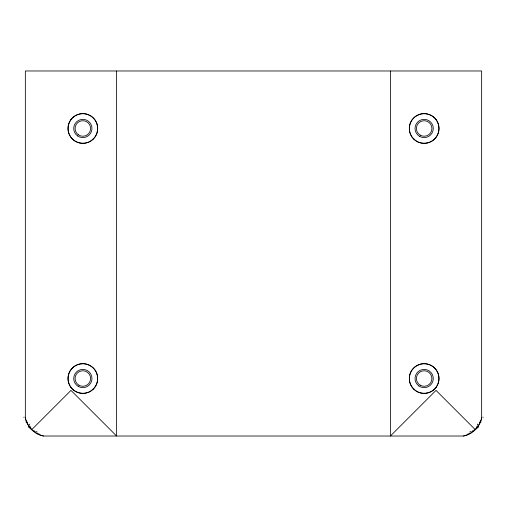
<?xml version="1.0" encoding="UTF-8"?>
<svg xmlns="http://www.w3.org/2000/svg" width="507" height="507" viewBox="0 0 507 507"><rect width="100%" height="100%" fill="white"/><g stroke="black" fill="none" stroke-linecap="round" stroke-linejoin="round"><path stroke-width="0.76" d="M481.301 419.245L481.65 417.774L481.65 70.98L25.35 70.98L25.35 417.768L25.699 419.245M481.637 417.838L481.644 417.8A23.265 23.265 0 0 1 463.398 436.02L43.596 436.02A23.265 23.265 0 0 1 25.35 417.768M481.023 420.208L480.459 421.799M480.078 422.699L478.044 426.33M70.98 119.576C74.7 114.449 81.88 112.3 87.812 114.5M436.02 387.424C432.3 392.551 425.12 394.7 419.188 392.5M476.396 428.472L476.998 427.743L473.373 431.368M476.288 428.592L475.731 429.201M33.627 431.368L31.713 429.657L70.98 390.39L116.61 436.02L116.61 70.98M93.174 139.114C99.125 133.639 99.125 123.309 93.174 117.833A17.13 15.787 -43.4 0 0 87.768 114.601M93.174 389.167C99.125 383.691 99.125 373.361 93.174 367.886A17.13 15.787 -43.4 0 0 87.768 364.653M471.96 432.414L468.329 434.448M467.429 434.829L465.838 435.393M87.812 142.448C81.88 144.647 74.7 142.499 70.98 137.372A14.811 14.773 -90 0 1 70.993 119.582M419.188 114.5C425.12 112.3 432.3 114.449 436.02 119.576M87.812 392.5C81.88 394.7 74.7 392.551 70.98 387.424M419.188 364.552C425.12 362.353 432.3 364.501 436.02 369.628A14.811 14.773 -90 0 1 436.007 387.418M464.875 435.671L463.468 436.007M43.532 436.007L42.125 435.671M41.162 435.393L39.571 434.829M419.188 142.448C425.12 144.647 432.3 142.499 436.02 137.372A14.811 14.773 90 0 0 436.007 119.582M87.812 364.552C81.88 362.353 74.7 364.501 70.98 369.628A14.811 14.773 -90 0 0 70.993 387.418M38.671 434.448L35.04 432.414M413.826 139.114C407.875 133.639 407.875 123.309 413.826 117.833A17.13 15.787 43.4 0 1 419.232 114.601M413.826 389.167C407.875 383.691 407.875 373.361 413.826 367.886A17.13 15.787 43.4 0 1 419.232 364.653M475.287 429.657L436.02 390.39L390.39 436.02L390.39 70.98M31.713 429.657L30.002 427.743M31.257 429.188L30.705 428.58M30.502 428.352L30.084 427.851M28.956 426.33L26.922 422.699M26.541 421.799L25.977 420.208M477.695 424.093A33.513 4.113 -59.9 0 1 477.245 425.158M479.85 421.919A58.92 24.64 -21.6 0 1 479.432 422.819M477.334 426.121A56.746 31.231 5.6 0 1 476.193 427.477M470.788 431.615A33.513 4.113 -30.1 0 1 469.723 432.065M468.449 433.802A58.92 24.64 -68.4 0 1 467.549 434.22M473.107 430.563A56.746 31.231 84.4 0 1 471.751 431.704M478.64 426.507A56.746 32.08 9.6 0 1 477.708 427.978M481.004 421.685A58.92 25.185 -20 0 1 480.661 422.584M482.956 417.033A33.513 5.678 -54.4 0 1 483.07 417.521M419.15 142.543A17.13 15.837 -60.6 0 1 413.877 139.064M419.15 392.595A17.13 15.837 -60.6 0 1 413.877 389.116M29.755 425.158A33.513 4.113 59.9 0 1 29.305 424.093M27.568 422.819A58.92 24.64 21.6 0 1 27.15 421.919M30.807 427.477A56.746 31.231 -5.6 0 1 29.666 426.121M37.277 432.065A33.513 4.113 30.1 0 1 36.212 431.615M39.451 434.22A58.92 24.64 68.4 0 1 38.551 433.802M35.249 431.704A56.746 31.231 -84.4 0 1 33.893 430.563M29.292 427.978A56.746 32.08 -9.6 0 1 28.36 426.507M26.339 422.584A58.92 25.185 20 0 1 25.996 421.685M23.93 417.521A33.513 5.678 54.4 0 1 24.044 417.033M93.123 139.064A17.13 15.837 60.6 0 1 87.85 142.543M93.123 389.116A17.13 15.837 60.6 0 1 87.85 392.595M78.965 385.244A7.757 7.757 0 0 0 90.601 378.526A7.757 7.757 0 0 0 78.965 371.808A7.757 7.757 0 0 0 78.965 385.244M420.278 385.244A7.757 7.757 0 0 0 431.913 378.526A7.757 7.757 0 0 0 420.278 371.808A7.757 7.757 0 0 0 420.278 385.244M420.278 135.192A7.757 7.757 0 0 0 431.913 128.474A7.757 7.757 0 0 0 420.278 121.756A7.757 7.757 0 0 0 420.278 135.192M78.376 134.818A7.757 7.757 0 0 0 90.569 129.171A7.757 7.757 0 0 0 79.586 121.433A7.757 7.757 0 0 0 78.376 134.818M78.281 386.429A9.126 9.126 0 0 0 91.97 378.526A9.126 9.126 0 0 0 78.281 370.623A9.126 9.126 0 0 0 78.281 386.429M418.902 385.985A9.126 9.126 0 0 0 433.244 379.344A9.126 9.126 0 0 0 420.322 370.243A9.126 9.126 0 0 0 418.902 385.985M419.593 136.377A9.126 9.126 0 0 0 433.282 128.474A9.126 9.126 0 0 0 419.593 120.571A9.126 9.126 0 0 0 419.593 136.377M77.59 135.933A9.126 9.126 0 0 0 91.932 129.291A9.126 9.126 0 0 0 79.01 120.191A9.126 9.126 0 0 0 77.59 135.933M416.741 141.314A14.83 14.83 0 0 0 438.986 128.474A14.83 14.83 0 0 0 416.741 115.634A14.83 14.83 0 0 0 416.741 141.314M416.741 391.366A14.83 14.83 0 0 0 438.986 378.526A14.83 14.83 0 0 0 416.741 365.686A14.83 14.83 0 0 0 416.741 391.366M75.429 141.314A14.83 14.83 0 0 0 97.674 128.474A14.83 14.83 0 0 0 75.429 115.634A14.83 14.83 0 0 0 75.429 141.314M74.307 390.65A14.83 14.83 0 0 0 97.617 379.857A14.83 14.83 0 0 0 76.614 365.072A14.83 14.83 0 0 0 74.307 390.65"/></g></svg>
